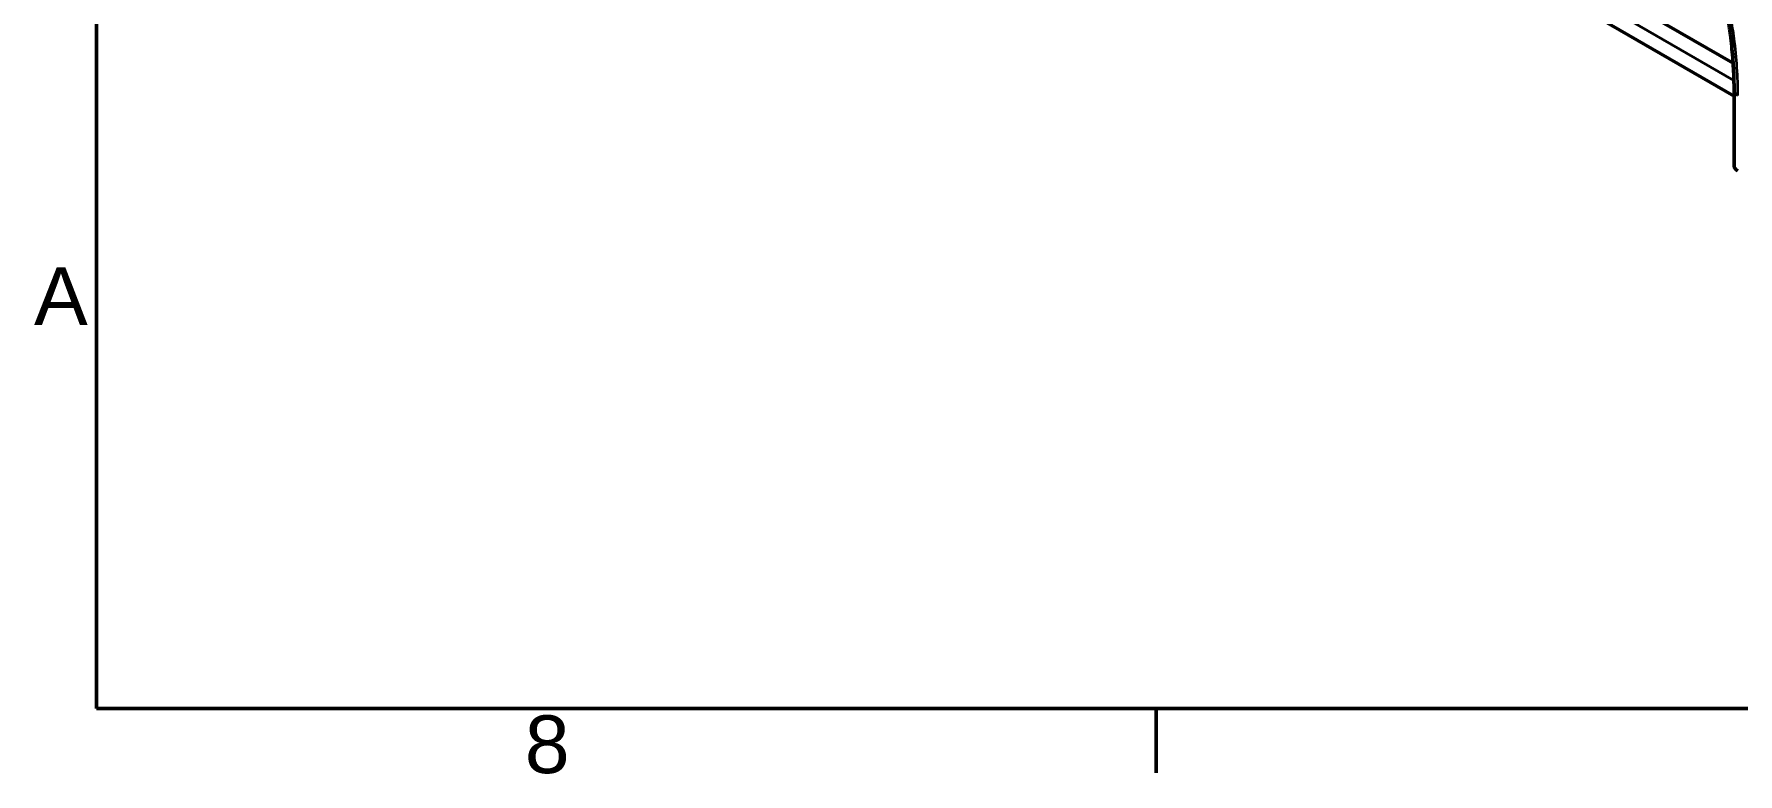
# Model space of a CAD drawing. Header units: millimetres. Extents: x 0 to 2181, y -65 to 1050.
# Drawn here: x 15.5 to 273.8, y 15.1 to 127.2 of the extents above; entities that cross this region are included whole.
import ezdxf

# ---------------------------------------------------------------- set-up
doc = ezdxf.new("R2010")
doc.units = ezdxf.units.MM
doc.header["$LTSCALE"] = 2.5
for name, color, linetype, lineweight in [('Rahmen_0', 7, 'Continuous', 50), ('Rahmen_2', 7, 'Continuous', 50), ('Sichtbar (ISO)', 7, 'Continuous', 50), ('Sichtbar schmal (ISO)', 7, 'Continuous', 35)]:
    doc.layers.add(name, color=color, linetype=linetype, lineweight=lineweight)
doc.styles.add('Aktuell-DINNach Layer', font='arial.ttf')

# ---------------------------------------------------------------- blocks, each defined once
blk = doc.blocks.new('Ränder Standardrahmen')
at = {"layer": 'Rahmen_0'}
blk.add_line((74.25, 10), (74.25, 6.1), dxfattribs=at)
at = {"layer": 'Rahmen_0', "flags": 128}
blk.add_lwpolyline([(10, 10), (10, 410), (584, 410), (584, 10), (10, 10)], dxfattribs=at)
at = {"layer": 'Rahmen_2', "char_height": 3.5, "attachment_point": 7, "style": 'Aktuell-DINNach Layer'}
for s, insert in [('A', (6.21, 33.25)), ('8', (35.97, 6.04))]:
    blk.add_mtext(s, dxfattribs=dict(at, insert=insert))

msp = doc.modelspace()

# ---------------------------------------------------------------- linework, layer by layer
at = {"layer": 'Sichtbar (ISO)'}
for p, q in [((190.583, 170.423), (273.095, 122.785)), ((192.276, 164.566), (273.23, 117.826)), ((273.23, 118.713), (273.23, 107.282))]:
    msp.add_line(p, q, dxfattribs=at)
msp.add_ellipse((275.23, 107.282), major_axis=(-2, 0), ratio=0.5773503, start_param=0, end_param=0.7853982, dxfattribs=at)
for points, knots in [([(272.169, 130.107), (272.21, 129.904), (272.25, 129.701), (272.326, 129.297), (272.362, 129.095), (272.432, 128.693), (272.466, 128.493), (272.53, 128.094), (272.56, 127.896), (272.617, 127.501), (272.645, 127.304), (272.67, 127.108)], [0, 0, 0, 0, 0.1419923, 0.1419923, 0.28398461, 0.28398461, 0.42597691, 0.42597691, 0.56796922, 0.56796922, 0.70996152, 0.70996152, 0.70996152, 0.70996152]), ([(272.67, 127.108), (272.745, 126.53), (272.813, 125.954), (272.932, 124.811), (272.985, 124.243), (273.074, 123.115), (273.112, 122.555), (273.171, 121.443), (273.193, 120.891), (273.223, 119.795), (273.23, 119.252), (273.23, 118.713)], [0, 0, 0, 0, 0.4093111, 0.4093111, 0.8186223, 0.8186223, 1.2279334, 1.2279334, 1.6372446, 1.6372446, 2.0465557, 2.0465557, 2.0465557, 2.0465557])]:
    msp.add_open_spline(points, degree=3, knots=knots, dxfattribs=at)
at = {"layer": 'Sichtbar schmal (ISO)'}
msp.add_line((273.212, 120.197), (192.967, 166.526), dxfattribs=at)
for centre, major_axis, ratio, end_param in [((274.653, 127.365), (-1.983, -0.258), 0.4775484, 0.7169933), ((275.23, 118.713), (-2, 0), 0.5773503, 0.7853982)]:
    msp.add_ellipse(centre, major_axis=major_axis, ratio=ratio, start_param=0, end_param=end_param, dxfattribs=at)
for points, knots in [([(273.239, 126.549), (273.172, 127.064), (273.094, 127.584), (272.919, 128.63), (272.822, 129.156), (272.716, 129.684)], [-0.70996152, -0.70996152, -0.70996152, -0.70996152, -0.35498076, -0.35498076, 0, 0, 0, 0]), ([(273.816, 117.896), (273.816, 119.289), (273.769, 120.709), (273.577, 123.596), (273.432, 125.063), (273.239, 126.549)], [-2.0465557, -2.0465557, -2.0465557, -2.0465557, -1.0232779, -1.0232779, 0, 0, 0, 0])]:
    msp.add_open_spline(points, degree=3, knots=knots, dxfattribs=at)

# ---------------------------------------------------------------- block references
at = {"xscale": 2.5, "yscale": 2.5, "zscale": 2.5}
msp.add_blockref('Ränder Standardrahmen', (0, 0), dxfattribs=at)

doc.saveas('drawing.dxf')
